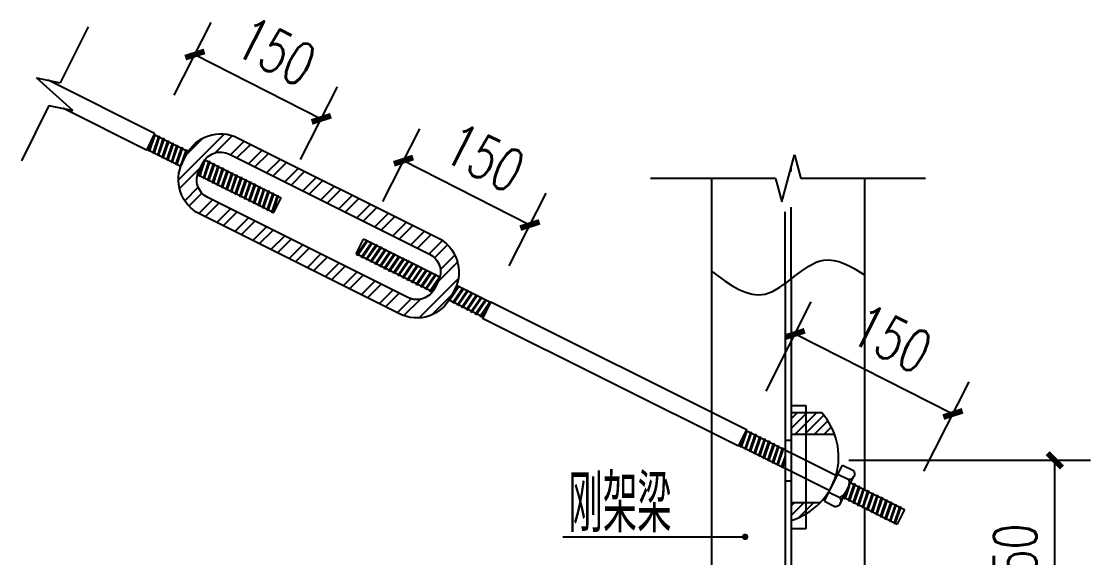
# Model space of a CAD drawing. Extents: x -17471 to 313636, y -71590 to 757901.
# Drawn here: x 212921 to 221119, y 709462 to 713574 of the extents above; entities that cross this region are included whole.
import ezdxf
from ezdxf.enums import TextEntityAlignment as Align

# ---------------------------------------------------------------- set-up
doc = ezdxf.new("R2010")
doc.units = 0
doc.header["$LTSCALE"] = 1000
doc.header["$MEASUREMENT"] = 0
doc.linetypes.add('CONTINUOUS1', pattern=[0])
doc.linetypes.add('DASHED', pattern=[0.75, 0.5, -0.25])
for name, color, linetype in [('003_THICK', 7, 'CONTINUOUS1'), ('LAYER4', 4, 'Continuous'), ('PUB_DIM', 3, 'Continuous'), ('THIN', 7, 'Continuous'), ('刚架', 2, 'Continuous'), ('填充', 8, 'Continuous'), ('支撑', 4, 'Continuous'), ('板', 4, 'Continuous'), ('标注', 7, 'Continuous')]:
    doc.layers.add(name, color=color, linetype=linetype)
doc.layers.add('Z-详图标注', color=3, linetype='Continuous', lineweight=18)
doc.styles.add('_TCH_DIM_T3', font='SIMPLEX', dxfattribs={"width": 0.705882, "bigfont": 'GBCBIG'})
doc.styles.add('TSSD_Label', font='complex.shx', dxfattribs={"width": 0.7, "bigfont": 'hztxt.shx'})
doc.dimstyles.new('_TCH_ARCH&&100', dxfattribs={"dimtxt": 297.5, "dimasz": 100, "dimexe": 250, "dimexo": 300, "dimgap": 126.25, "dimtad": 1, "dimdec": 0, "dimzin": 0, "dimdsep": 46, "dimtxsty": '_TCH_DIM_T3', "dimblk": 'ARCHTICK', "dimcen": 0.09, "dimclrt": 7, "dimazin": 2, "dimtfac": 1, "dimtdec": 0, "dimtix": 1, "dimtmove": 2, "dimatfit": 3, "dimfxl": 0, "dimtolj": 1, "dimtzin": 0, "dimarcsym": 0})

# ---------------------------------------------------------------- blocks, each defined once
blk = doc.blocks.new('*X657')
at = {"layer": '填充', "linetype": 'Continuous'}
for p, q in [((14993658.8, -92297.5), (14993763.4, -92193)), ((14993702.8, -92328.6), (14993804.4, -92227)), ((14993730.5, -92513), (14993882.2, -92361.3)), ((14993747.5, -92421), (14993861.4, -92307)), ((14993582.8, -92797.8), (14993886.9, -92493.7)), ((14993682.4, -92773.2), (14993840.4, -92615.3)), ((14993409.9, -92758.6), (14993519.2, -92649.2)), ((14993462.5, -92781), (14993591, -92652.4))]:
    blk.add_line(p, q, dxfattribs=at)
blk = doc.blocks.new('*X658')
at = {"layer": '填充', "linetype": 'Continuous'}
for p, q in [((14991695.3, -91715.5), (14992053.9, -91356.9)), ((14991979.9, -91505.9), (14992115.8, -91370)), ((14991761.7, -91512), (14991882.3, -91391.4)), ((14992103.2, -91519.7), (14992210.5, -91412.4)), ((14992153.2, -91544.7), (14992247, -91450.9)), ((14991702.2, -91783.6), (14991869.3, -91616.5)), ((14991743.3, -91879.6), (14991849.7, -91773.2)), ((14991776.3, -91921.6), (14991878.4, -91819.5)), ((14991854.6, -91980.4), (14991961.6, -91873.5)), ((14991904.2, -92005.8), (14991957.2, -91952.8))]:
    blk.add_line(p, q, dxfattribs=at)
blk = doc.blocks.new('*X659')
at = {"layer": '填充', "linetype": 'Continuous'}
for p, q in [((14992247, -91450.9), (14992260.5, -91437.4)), ((14992244.6, -91590.4), (14992352, -91483.1)), ((14992294.6, -91615.4), (14992402, -91508.1)), ((14992386, -91661.1), (14992493.4, -91553.8)), ((14992436, -91686.1), (14992543.4, -91578.8)), ((14992527.5, -91731.8), (14992634.8, -91624.5)), ((14992577.5, -91756.8), (14992684.8, -91649.5)), ((14992668.9, -91802.6), (14992776.2, -91695.2)), ((14992718.9, -91827.6), (14992826.2, -91720.2)), ((14992810.3, -91873.3), (14992917.6, -91765.9)), ((14992860.3, -91898.3), (14992967.6, -91790.9)), ((14992951.7, -91944), (14993059.1, -91836.6)), ((14993001.7, -91969), (14993109.1, -91861.6)), ((14991957.2, -91952.8), (14992011.6, -91898.5)), ((14991995.7, -92051.5), (14992103, -91944.2)), ((14993093.2, -92014.7), (14993200.5, -91907.4)), ((14993143.2, -92039.7), (14993250.5, -91932.4)), ((14992045.7, -92076.5), (14992153, -91969.2)), ((14992137.1, -92122.2), (14992244.4, -92014.9)), ((14992187.1, -92147.2), (14992294.4, -92039.9)), ((14993234.6, -92085.4), (14993341.9, -91978.1)), ((14993284.6, -92110.4), (14993391.9, -92003.1)), ((14992278.5, -92192.9), (14992385.8, -92085.6)), ((14992328.5, -92217.9), (14992435.8, -92110.6)), ((14993376, -92156.1), (14993483.3, -92048.8)), ((14993426, -92181.1), (14993533.3, -92073.8)), ((14993517.4, -92226.8), (14993624.7, -92119.5)), ((14992419.9, -92263.7), (14992527.2, -92156.3)), ((14992469.9, -92288.7), (14992577.2, -92181.3)), ((14993567.4, -92251.8), (14993674.7, -92144.5)), ((14992561.3, -92334.4), (14992668.7, -92227)), ((14992611.3, -92359.4), (14992718.7, -92252)), ((14992702.8, -92405.1), (14992810.1, -92297.7)), ((14992752.8, -92430.1), (14992860.1, -92322.7)), ((14992844.2, -92475.8), (14992951.5, -92368.5)), ((14992894.2, -92500.8), (14993001.5, -92393.5)), ((14992985.6, -92546.5), (14993092.9, -92439.2)), ((14993035.6, -92571.5), (14993142.9, -92464.2)), ((14993127, -92617.2), (14993234.4, -92509.9)), ((14993177, -92642.2), (14993284.4, -92534.9)), ((14993268.4, -92687.9), (14993375.8, -92580.6)), ((14993318.4, -92712.9), (14993425.8, -92605.6))]:
    blk.add_line(p, q, dxfattribs=at)
blk = doc.blocks.new('A$C3B5F1999')
at = {"layer": '板', "lineweight": -3}
h = blk.add_hatch(dxfattribs=at)
h.set_pattern_fill('ANSI31', color=256, scale=11.25, style=0)
h.set_pattern_definition([(225, (1544786.093, 1161578.04), (25.25697034, -25.25697034), [])])
h.paths.add_polyline_path([(227.3, 494.1, 0.095394), (160.5, 606.6), (0, 606.6), (0, 494.1)])
h.paths.add_polyline_path([(0, 135.7), (0, 44.9, 0.128822), (150.1, 135.7)])
for p, q in [((0, 645.3), (76.8, 645.3)), ((0, 645.3), (0, 0)), ((76.8, 645.3), (76.8, 0)), ((160.5, 606.6), (0, 606.6)), ((160.5, 606.6), (0, 606.6)), ((227.3, 494.1), (0, 494.1)), ((150.1, 135.7), (0, 135.7)), ((76.8, 0), (0, 0))]:
    blk.add_line(p, q, dxfattribs=at)
blk.add_arc((-98.2, 376.8), 346.1, 286.4909, 41.6183, dxfattribs=at)
blk = doc.blocks.new('_ArchTick')
at = {"color": 0, "linetype": 'ByBlock', "const_width": 0.4}
blk.add_lwpolyline([(-0.5, -0.5), (0.5, 0.5)], dxfattribs=at)
blk = doc.blocks.new('*D3140')
at = {"layer": 'Defpoints', "color": 0, "transparency": 16777216}
for p in [(8509244.6, -2315658.9), (8510979.1, -2315658.9), (8509244.6, -2317082.8)]:
    blk.add_point(p, dxfattribs=at)
at = {"layer": 'PUB_DIM', "color": 0, "lineweight": -2, "transparency": 16777216}
for p, q in [((8509544.6, -2315658.9), (8511229.1, -2315658.9)), ((8510979.1, -2317082.8), (8510979.1, -2315658.9)), ((8509544.6, -2317082.8), (8511229.1, -2317082.8))]:
    blk.add_line(p, q, dxfattribs=at)
at = {"layer": 'PUB_DIM', "color": 0, "lineweight": -2, "transparency": 16777216, "xscale": 100, "yscale": 100, "zscale": 100}
for p, rotation in [((8510979.1, -2315658.9), 90), ((8510979.1, -2317082.8), 270)]:
    blk.add_blockref('_ArchTick', p, dxfattribs=dict(at, rotation=rotation))
at = {"layer": 'PUB_DIM', "color": 7, "transparency": 16777216, "insert": (8510704.1, -2316370.8), "char_height": 297.5, "attachment_point": 5, "rotation": 90, "style": '_TCH_DIM_T3'}
blk.add_mtext('\\A1;250', dxfattribs=at)
blk = doc.blocks.new('*D3141')
at = {"layer": 'Defpoints', "color": 0, "transparency": 16777216}
for p in [(8510269.8, -2315336.1), (8508831.5, -2315444.4), (8509931.8, -2316002.4)]:
    blk.add_point(p, dxfattribs=at)
at = {"layer": 'PUB_DIM', "color": 0, "lineweight": -2, "transparency": 16777216}
for p, q in [((8508967.3, -2315176.8), (8509282.6, -2314555.1)), ((8509169.5, -2314778.1), (8510269.8, -2315336.1)), ((8510067.5, -2315734.9), (8510382.9, -2315113.2))]:
    blk.add_line(p, q, dxfattribs=at)
at = {"layer": 'PUB_DIM', "color": 0, "lineweight": -2, "transparency": 16777216, "xscale": 100, "yscale": 100, "zscale": 100}
for p, rotation in [((8509169.5, -2314778.1), 153.104693691477), ((8510269.8, -2315336.1), 333.1046936914769)]:
    blk.add_blockref('_ArchTick', p, dxfattribs=dict(at, rotation=rotation))
at = {"layer": 'PUB_DIM', "color": 7, "transparency": 16777216, "insert": (8509844.1, -2314811.8), "char_height": 297.5, "attachment_point": 5, "rotation": 333.10469, "style": '_TCH_DIM_T3'}
blk.add_mtext('\\A1;150', dxfattribs=at)
blk = doc.blocks.new('*D3142')
at = {"layer": 'Defpoints', "color": 0, "transparency": 16777216}
for p in [(8505868, -2313278.8), (8504706.4, -2313381.8), (8505587.3, -2313830.2)]:
    blk.add_point(p, dxfattribs=at)
at = {"layer": 'PUB_DIM', "color": 0, "lineweight": -2, "transparency": 16777216}
for p, q in [((8504842.5, -2313114.4), (8505100.5, -2312607.5)), ((8504987.1, -2312830.3), (8505868, -2313278.8)), ((8505723.4, -2313562.9), (8505981.5, -2313056))]:
    blk.add_line(p, q, dxfattribs=at)
at = {"layer": 'PUB_DIM', "color": 0, "lineweight": -2, "transparency": 16777216, "xscale": 100, "yscale": 100, "zscale": 100}
for p, rotation in [((8504987.1, -2312830.3), 153.0227630028469), ((8505868, -2313278.8), 333.0227630028469)]:
    blk.add_blockref('_ArchTick', p, dxfattribs=dict(at, rotation=rotation))
at = {"layer": 'PUB_DIM', "color": 7, "transparency": 16777216, "insert": (8505552.3, -2312809.5), "char_height": 297.5, "attachment_point": 5, "rotation": 333.02276, "style": '_TCH_DIM_T3'}
blk.add_mtext('\\A1;150', dxfattribs=at)
blk = doc.blocks.new('*D3143')
at = {"layer": 'Defpoints', "color": 0, "transparency": 16777216}
for p in [(8507321.7, -2314018.7), (8506160.2, -2314121.8), (8507041, -2314570.2)]:
    blk.add_point(p, dxfattribs=at)
at = {"layer": 'PUB_DIM', "color": 0, "lineweight": -2, "transparency": 16777216}
for p, q in [((8506296.3, -2313854.4), (8506554.3, -2313347.5)), ((8506440.9, -2313570.3), (8507321.7, -2314018.7)), ((8507177.1, -2314302.8), (8507435.1, -2313795.9))]:
    blk.add_line(p, q, dxfattribs=at)
at = {"layer": 'PUB_DIM', "color": 0, "lineweight": -2, "transparency": 16777216, "xscale": 100, "yscale": 100, "zscale": 100}
for p, rotation in [((8506440.9, -2313570.3), 153.0227630028271), ((8507321.7, -2314018.7), 333.0227630028272)]:
    blk.add_blockref('_ArchTick', p, dxfattribs=dict(at, rotation=rotation))
at = {"layer": 'PUB_DIM', "color": 7, "transparency": 16777216, "insert": (8507006, -2313549.4), "char_height": 297.5, "attachment_point": 5, "rotation": 333.02276, "style": '_TCH_DIM_T3'}
blk.add_mtext('\\A1;150', dxfattribs=at)
blk = doc.blocks.new('2b')
at = {"layer": '003_THICK'}
blk.add_lwpolyline([(8509373.8, -2315944.2), (8509499.5, -2315692.7)], dxfattribs=at)
at = {"layer": 'LAYER4'}
for points in [[(8505285, -2313410.8), (8506679.2, -2314107.9, -0.414214), (8506798.5, -2314465.7), (8506771.5, -2314519.6, -0.414214), (8506413.8, -2314638.8), (8505019.5, -2313941.7, -0.414214), (8504900.3, -2313584), (8504927.2, -2313530.1, -0.414214)], [(8505227.7, -2313525.3), (8506622, -2314222.4, -0.414214), (8506684, -2314408.5), (8506657, -2314462.3, -0.414214), (8506471, -2314524.3), (8505076.8, -2313827.2, -0.414214), (8505014.8, -2313641.2), (8505041.7, -2313587.3, -0.414214)]]:
    blk.add_lwpolyline(points, format="xyb", close=True, dxfattribs=at)
at = {"layer": 'THIN', "color": 6}
blk.add_line((8507550.1, -2316192.7), (8508818, -2316192.7), dxfattribs=at)
at = {"layer": '刚架', "color": 5, "linetype": 'DASHED'}
for p, q in [((8509142.3, -2314395.1), (8509142.3, -2313614)), ((8509099.6, -2314427.5), (8509099.6, -2313773.3)), ((8508587.6, -2315322.4), (8508587.6, -2315465.5)), ((8509099.6, -2315518.4), (8509142.3, -2315518.4)), ((8509099.6, -2315802.8), (8509142.3, -2315802.8))]:
    blk.add_line(p, q, dxfattribs=at)
at = {"layer": '刚架', "linetype": 'Continuous'}
for p, q in [((8508587.6, -2313693.6), (8508587.6, -2315322.4)), ((8509654.3, -2313693.6), (8509654.3, -2315863.7)), ((8509099.6, -2314427.5), (8509099.6, -2319241.8)), ((8509142.3, -2314395.1), (8509142.3, -2319209.5)), ((8508587.6, -2315465.5), (8508587.6, -2317054.4)), ((8509654.3, -2315990.9), (8509654.3, -2317054.4))]:
    blk.add_line(p, q, dxfattribs=at)
at = {"layer": '支撑', "linetype": 'Continuous'}
for p, q in [((8504706.4, -2313381.8), (8503963.4, -2313010.3)), ((8504649.2, -2313496.3), (8504067.2, -2313205.3)), ((8504706.4, -2313381.8), (8504649.2, -2313496.3)), ((8504703.2, -2313388.2), (8504940.4, -2313506.7)), ((8504652.4, -2313489.9), (8504889.5, -2313608.5)), ((8505056, -2313564.5), (8505587.3, -2313830.2)), ((8505005.1, -2313666.3), (8505536.5, -2313932)), ((8505536.5, -2313932), (8505587.3, -2313830.2)), ((8506111.4, -2314219.4), (8506162.3, -2314117.7)), ((8506693.6, -2314383.3), (8506162.3, -2314117.7)), ((8506642.7, -2314485.1), (8506111.4, -2314219.4)), ((8507046.4, -2314559.7), (8506809.2, -2314441.2)), ((8506995.5, -2314661.5), (8506758.3, -2314542.9)), ((8507049.6, -2314553.4), (8506992.3, -2314667.9)), ((8507049.6, -2314553.4), (8508831.5, -2315444.4)), ((8506992.3, -2314667.9), (8508774.3, -2315558.8)), ((8508831.5, -2315444.4), (8508774.3, -2315558.8)), ((8508828.4, -2315450.7), (8509462.1, -2315767.6)), ((8508777.5, -2315552.5), (8509411.2, -2315869.3)), ((8509557.5, -2315815.3), (8509931.8, -2316002.4)), ((8509506.6, -2315917), (8509880.9, -2316104.2)), ((8509931.8, -2316002.4), (8509880.9, -2316104.2))]:
    blk.add_line(p, q, dxfattribs=at)
for points in [[(8509499.5, -2315692.7), (8509575.8, -2315730.9)], [(8509468.1, -2315755.6), (8509544.4, -2315793.8)], [(8509484.9, -2315960.5), (8509579.2, -2315771.9)], [(8509405.2, -2315881.3), (8509481.5, -2315919.5)], [(8509373.8, -2315944.2), (8509450.1, -2315982.4)]]:
    blk.add_lwpolyline(points, dxfattribs=at)
for points in [[(8509575.8, -2315730.9, -0.607359), (8509544.4, -2315793.8, -0.607359)], [(8509544.4, -2315793.7, -0.303653), (8509481.5, -2315919.5, -0.303653)], [(8509481.5, -2315919.5, -0.607359), (8509450.1, -2315982.4, -0.607359)]]:
    blk.add_lwpolyline(points, format="xyb", dxfattribs=at)
at = {"layer": '标注'}
for p, q in [((8504243.7, -2312638.5), (8504049, -2313027.8)), ((8504137, -2313219.6), (8503882.3, -2312993.7)), ((8503882.3, -2312993.7), (8504049, -2313027.8)), ((8503970.2, -2313185.4), (8503777.8, -2313570.4)), ((8503970.2, -2313185.4), (8504137, -2313219.6)), ((8509076.9, -2313858), (8509165, -2313529.2)), ((8509165, -2313529.2), (8509209.1, -2313693.6)), ((8509032.8, -2313693.6), (8508162.3, -2313693.6)), ((8509032.8, -2313693.6), (8509076.9, -2313858)), ((8510079.6, -2313693.6), (8509209.1, -2313693.6))]:
    blk.add_line(p, q, dxfattribs=at)
at = {"layer": '标注', "linetype": 'Continuous'}
for p, q in [((8504694.9, -2313404.9), (8504664.2, -2313495.8)), ((8504706.4, -2313381.8), (8504665.1, -2313504.2)), ((8504707.3, -2313390.2), (8504670.6, -2313499)), ((8504732.7, -2313402.9), (8504696, -2313511.7)), ((8504738.2, -2313397.7), (8504696.9, -2313520.1)), ((8504739.1, -2313406.1), (8504702.4, -2313514.9)), ((8504707.3, -2313390.2), (8504706.4, -2313381.8)), ((8504764.5, -2313418.8), (8504727.8, -2313527.6)), ((8504770, -2313413.6), (8504728.7, -2313536)), ((8504732.7, -2313402.9), (8504738.2, -2313397.7)), ((8504770.9, -2313422), (8504734.2, -2313530.8)), ((8504739.1, -2313406.1), (8504738.2, -2313397.7)), ((8504764.5, -2313418.8), (8504770, -2313413.6)), ((8504770.9, -2313422), (8504770, -2313413.6)), ((8504649.2, -2313496.3), (8504655.5, -2313491.5)), ((8504664.2, -2313495.8), (8504665.1, -2313504.2)), ((8504796.3, -2313434.7), (8504759.6, -2313543.5)), ((8504801.8, -2313429.5), (8504760.5, -2313551.9)), ((8504802.7, -2313437.9), (8504766, -2313546.7)), ((8504828.1, -2313450.6), (8504791.4, -2313559.4)), ((8504833.6, -2313445.4), (8504792.3, -2313567.8)), ((8504796.3, -2313434.7), (8504801.8, -2313429.5)), ((8504834.5, -2313453.8), (8504797.8, -2313562.6)), ((8504802.7, -2313437.9), (8504801.8, -2313429.5)), ((8504859.9, -2313466.5), (8504823.2, -2313575.3)), ((8504865.4, -2313461.3), (8504824.1, -2313583.7)), ((8504828.1, -2313450.6), (8504833.6, -2313445.4)), ((8504866.3, -2313469.7), (8504829.6, -2313578.5)), ((8504834.5, -2313453.8), (8504833.6, -2313445.4)), ((8504891.7, -2313482.4), (8504855, -2313591.2)), ((8504897.2, -2313477.2), (8504855.9, -2313599.6)), ((8504859.9, -2313466.5), (8504865.4, -2313461.3)), ((8504898.1, -2313485.6), (8504861.4, -2313594.4)), ((8504866.3, -2313469.7), (8504865.4, -2313461.3)), ((8504891.7, -2313482.4), (8504897.2, -2313477.2)), ((8504929, -2313493.1), (8504893.1, -2313599.5)), ((8504898.1, -2313485.6), (8504897.2, -2313477.2)), ((8504923.5, -2313498.3), (8504929, -2313493.1)), ((8504929.9, -2313501.5), (8504929, -2313493.1)), ((8504665.1, -2313504.2), (8504670.6, -2313499)), ((8504696, -2313511.7), (8504696.9, -2313520.1)), ((8504696.9, -2313520.1), (8504702.4, -2313514.9)), ((8504727.8, -2313527.6), (8504728.7, -2313536)), ((8504728.7, -2313536), (8504734.2, -2313530.8)), ((8504759.6, -2313543.5), (8504760.5, -2313551.9)), ((8504760.5, -2313551.9), (8504766, -2313546.7)), ((8504791.4, -2313559.4), (8504792.3, -2313567.8)), ((8504792.3, -2313567.8), (8504797.8, -2313562.6)), ((8504923.5, -2313498.3), (8504886.8, -2313607.1)), ((8504929.9, -2313501.5), (8504905.9, -2313572.6)), ((8505051.5, -2313570.7), (8505014.9, -2313679.1)), ((8505057.2, -2313565.1), (8505020.4, -2313673.9)), ((8505057.2, -2313565.1), (8505057, -2313563.3)), ((8504823.2, -2313575.3), (8504824.1, -2313583.7)), ((8504824.1, -2313583.7), (8504829.6, -2313578.5)), ((8504855, -2313591.2), (8504855.9, -2313599.6)), ((8504855.9, -2313599.6), (8504861.4, -2313594.4)), ((8504886.8, -2313607.1), (8504887.5, -2313613.9)), ((8505043, -2313584.7), (8505014, -2313670.7)), ((8505082.5, -2313577.8), (8505045.8, -2313686.6)), ((8505088, -2313572.6), (8505046.7, -2313695)), ((8505089, -2313581), (8505052.2, -2313689.8)), ((8505114.3, -2313593.7), (8505077.6, -2313702.5)), ((8505119.8, -2313588.5), (8505078.5, -2313710.9)), ((8505082.5, -2313577.8), (8505088, -2313572.6)), ((8505120.8, -2313596.9), (8505084, -2313705.8)), ((8505089, -2313581), (8505088, -2313572.6)), ((8505146.1, -2313609.6), (8505109.4, -2313718.4)), ((8505151.6, -2313604.4), (8505110.3, -2313726.8)), ((8505114.3, -2313593.7), (8505119.8, -2313588.5)), ((8505152.6, -2313612.8), (8505115.8, -2313721.7)), ((8505120.8, -2313596.9), (8505119.8, -2313588.5)), ((8505177.9, -2313625.5), (8505141.2, -2313734.3)), ((8505183.4, -2313620.3), (8505142.1, -2313742.7)), ((8505146.1, -2313609.6), (8505151.6, -2313604.4)), ((8505184.4, -2313628.7), (8505147.6, -2313737.6)), ((8505152.6, -2313612.8), (8505151.6, -2313604.4)), ((8505209.7, -2313641.4), (8505173, -2313750.2)), ((8505215.2, -2313636.2), (8505173.9, -2313758.6)), ((8505177.9, -2313625.5), (8505183.4, -2313620.3)), ((8505216.2, -2313644.6), (8505179.4, -2313753.5)), ((8505184.4, -2313628.7), (8505183.4, -2313620.3)), ((8505209.7, -2313641.4), (8505215.2, -2313636.2)), ((8505216.2, -2313644.6), (8505215.2, -2313636.2)), ((8505014, -2313670.7), (8505014.9, -2313679.1)), ((8505014.9, -2313679.1), (8505020.4, -2313673.9)), ((8505045.8, -2313686.6), (8505046.7, -2313695)), ((8505046.7, -2313695), (8505052.2, -2313689.8)), ((8505077.6, -2313702.5), (8505078.5, -2313710.9)), ((8505078.5, -2313710.9), (8505084, -2313705.8)), ((8505109.4, -2313718.4), (8505110.3, -2313726.8)), ((8505241.5, -2313657.3), (8505204.8, -2313766.1)), ((8505247, -2313652.1), (8505205.7, -2313774.6)), ((8505248, -2313660.5), (8505211.2, -2313769.4)), ((8505273.3, -2313673.2), (8505236.6, -2313782)), ((8505278.9, -2313668), (8505237.5, -2313790.5)), ((8505241.5, -2313657.3), (8505247, -2313652.1)), ((8505279.8, -2313676.4), (8505243, -2313785.3)), ((8505248, -2313660.5), (8505247, -2313652.1)), ((8505305.1, -2313689.1), (8505268.4, -2313797.9)), ((8505310.7, -2313683.9), (8505269.3, -2313806.4)), ((8505273.3, -2313673.2), (8505278.9, -2313668)), ((8505311.6, -2313692.3), (8505274.8, -2313801.2)), ((8505279.8, -2313676.4), (8505278.9, -2313668)), ((8505336.9, -2313705), (8505300.2, -2313813.8)), ((8505342.5, -2313699.8), (8505301.1, -2313822.3)), ((8505305.1, -2313689.1), (8505310.7, -2313683.9)), ((8505343.4, -2313708.2), (8505306.6, -2313817.1)), ((8505311.6, -2313692.3), (8505310.7, -2313683.9)), ((8505368.7, -2313720.9), (8505332, -2313829.7)), ((8505374.3, -2313715.7), (8505332.9, -2313838.2)), ((8505336.9, -2313705), (8505342.5, -2313699.8)), ((8505343.4, -2313708.2), (8505342.5, -2313699.8)), ((8505368.7, -2313720.9), (8505374.3, -2313715.7)), ((8505375.2, -2313724.1), (8505374.3, -2313715.7)), ((8505110.3, -2313726.8), (8505115.8, -2313721.7)), ((8505141.2, -2313734.3), (8505142.1, -2313742.7)), ((8505142.1, -2313742.7), (8505147.6, -2313737.6)), ((8505173, -2313750.2), (8505173.9, -2313758.6)), ((8505173.9, -2313758.6), (8505179.4, -2313753.5)), ((8505204.8, -2313766.1), (8505205.7, -2313774.6)), ((8505205.7, -2313774.6), (8505211.2, -2313769.4)), ((8505236.6, -2313782), (8505237.5, -2313790.5)), ((8505237.5, -2313790.5), (8505243, -2313785.3)), ((8505375.2, -2313724.1), (8505338.4, -2313833)), ((8505400.6, -2313736.8), (8505363.8, -2313845.6)), ((8505406.1, -2313731.6), (8505364.7, -2313854.1)), ((8505407, -2313740), (8505370.2, -2313848.9)), ((8505432.4, -2313752.7), (8505395.6, -2313861.5)), ((8505437.9, -2313747.5), (8505396.5, -2313870)), ((8505400.6, -2313736.8), (8505406.1, -2313731.6)), ((8505438.8, -2313755.9), (8505402, -2313864.8)), ((8505407, -2313740), (8505406.1, -2313731.6)), ((8505464.2, -2313768.6), (8505427.4, -2313877.4)), ((8505469.7, -2313763.4), (8505428.3, -2313885.9)), ((8505432.4, -2313752.7), (8505437.9, -2313747.5)), ((8505470.6, -2313771.8), (8505433.8, -2313880.7)), ((8505438.8, -2313755.9), (8505437.9, -2313747.5)), ((8505496, -2313784.5), (8505459.2, -2313893.4)), ((8505501.5, -2313779.3), (8505460.1, -2313901.8)), ((8505464.2, -2313768.6), (8505469.7, -2313763.4)), ((8505502.4, -2313787.7), (8505465.6, -2313896.6)), ((8505470.6, -2313771.8), (8505469.7, -2313763.4)), ((8505533.3, -2313795.2), (8505491.9, -2313917.7)), ((8505496, -2313784.5), (8505501.5, -2313779.3)), ((8505502.4, -2313787.7), (8505501.5, -2313779.3)), ((8505527.8, -2313800.4), (8505533.3, -2313795.2)), ((8505534.2, -2313803.6), (8505533.3, -2313795.2)), ((8505268.4, -2313797.9), (8505269.3, -2313806.4)), ((8505269.3, -2313806.4), (8505274.8, -2313801.2)), ((8505300.2, -2313813.8), (8505301.1, -2313822.3)), ((8505301.1, -2313822.3), (8505306.6, -2313817.1)), ((8505332, -2313829.7), (8505332.9, -2313838.2)), ((8505332.9, -2313838.2), (8505338.4, -2313833)), ((8505363.8, -2313845.6), (8505364.7, -2313854.1)), ((8505364.7, -2313854.1), (8505370.2, -2313848.9)), ((8505395.6, -2313861.5), (8505396.5, -2313870)), ((8505396.5, -2313870), (8505402, -2313864.8)), ((8505527.8, -2313800.4), (8505491, -2313909.3)), ((8505534.2, -2313803.6), (8505497.4, -2313912.5)), ((8505559.6, -2313816.3), (8505522.8, -2313925.2)), ((8505565.1, -2313811.1), (8505523.7, -2313933.6)), ((8505566, -2313819.5), (8505529.2, -2313928.4)), ((8505559.6, -2313816.3), (8505565.1, -2313811.1)), ((8505566, -2313819.5), (8505565.1, -2313811.1)), ((8505427.4, -2313877.4), (8505428.3, -2313885.9)), ((8505428.3, -2313885.9), (8505433.8, -2313880.7)), ((8505459.2, -2313893.4), (8505460.1, -2313901.8)), ((8505460.1, -2313901.8), (8505465.6, -2313896.6)), ((8505491, -2313909.3), (8505491.9, -2313917.7)), ((8505491.9, -2313917.7), (8505497.4, -2313912.5)), ((8505522.8, -2313925.2), (8505523.7, -2313933.6)), ((8505523.7, -2313933.6), (8505529.2, -2313928.4)), ((8506190.9, -2314124), (8506117.8, -2314230.6)), ((8506183.6, -2314128.4), (8506118.6, -2314223.1)), ((8506190, -2314131.6), (8506125, -2314226.3)), ((8506222.7, -2314139.9), (8506149.6, -2314246.5)), ((8506215.4, -2314144.3), (8506150.4, -2314239)), ((8506221.9, -2314147.5), (8506156.8, -2314242.2)), ((8506254.5, -2314155.8), (8506181.4, -2314262.4)), ((8506247.2, -2314160.2), (8506182.2, -2314254.9)), ((8506183.6, -2314128.4), (8506190.9, -2314124)), ((8506253.7, -2314163.4), (8506188.6, -2314258.1)), ((8506190, -2314131.6), (8506190.9, -2314124)), ((8506215.4, -2314144.3), (8506222.7, -2314139.9)), ((8506221.9, -2314147.5), (8506222.7, -2314139.9)), ((8506247.2, -2314160.2), (8506254.5, -2314155.8)), ((8506253.7, -2314163.4), (8506254.5, -2314155.8)), ((8506117.8, -2314230.6), (8506118.6, -2314223.1)), ((8506125, -2314226.3), (8506117.8, -2314230.6)), ((8506149.6, -2314246.5), (8506150.4, -2314239)), ((8506156.8, -2314242.2), (8506149.6, -2314246.5)), ((8506286.3, -2314171.7), (8506213.2, -2314278.3)), ((8506279, -2314176.1), (8506214, -2314270.8)), ((8506285.5, -2314179.3), (8506220.4, -2314274)), ((8506318.1, -2314187.6), (8506245, -2314294.2)), ((8506310.8, -2314192), (8506245.8, -2314286.7)), ((8506317.3, -2314195.2), (8506252.2, -2314289.9)), ((8506349.9, -2314203.5), (8506276.8, -2314310.1)), ((8506342.6, -2314207.9), (8506277.6, -2314302.6)), ((8506279, -2314176.1), (8506286.3, -2314171.7)), ((8506349.1, -2314211.1), (8506284, -2314305.8)), ((8506285.5, -2314179.3), (8506286.3, -2314171.7)), ((8506381.7, -2314219.4), (8506308.6, -2314326)), ((8506374.4, -2314223.8), (8506309.4, -2314318.5)), ((8506310.8, -2314192), (8506318.1, -2314187.6)), ((8506380.9, -2314227), (8506315.8, -2314321.7)), ((8506317.3, -2314195.2), (8506318.1, -2314187.6)), ((8506413.5, -2314235.3), (8506340.4, -2314341.9)), ((8506406.2, -2314239.7), (8506341.2, -2314334.4)), ((8506342.6, -2314207.9), (8506349.9, -2314203.5)), ((8506412.7, -2314242.9), (8506347.6, -2314337.6)), ((8506349.1, -2314211.1), (8506349.9, -2314203.5)), ((8506374.4, -2314223.8), (8506381.7, -2314219.4)), ((8506380.9, -2314227), (8506381.7, -2314219.4)), ((8506406.2, -2314239.7), (8506413.5, -2314235.3)), ((8506412.7, -2314242.9), (8506413.5, -2314235.3)), ((8506181.4, -2314262.4), (8506182.2, -2314254.9)), ((8506188.6, -2314258.1), (8506181.4, -2314262.4)), ((8506213.2, -2314278.3), (8506214, -2314270.8)), ((8506220.4, -2314274), (8506213.2, -2314278.3)), ((8506245, -2314294.2), (8506245.8, -2314286.7)), ((8506252.2, -2314289.9), (8506245, -2314294.2)), ((8506276.8, -2314310.1), (8506277.6, -2314302.6)), ((8506284, -2314305.8), (8506276.8, -2314310.1)), ((8506445.3, -2314251.2), (8506372.2, -2314357.8)), ((8506438, -2314255.6), (8506373, -2314350.3)), ((8506444.5, -2314258.8), (8506379.4, -2314353.5)), ((8506477.1, -2314267.1), (8506404, -2314373.7)), ((8506469.8, -2314271.5), (8506404.8, -2314366.2)), ((8506476.3, -2314274.7), (8506411.2, -2314369.4)), ((8506508.9, -2314283), (8506435.8, -2314389.6)), ((8506501.6, -2314287.4), (8506436.6, -2314382.1)), ((8506438, -2314255.6), (8506445.3, -2314251.2)), ((8506508.1, -2314290.6), (8506443.1, -2314385.3)), ((8506444.5, -2314258.8), (8506445.3, -2314251.2)), ((8506540.7, -2314298.9), (8506467.6, -2314405.5)), ((8506533.4, -2314303.3), (8506468.4, -2314398)), ((8506469.8, -2314271.5), (8506477.1, -2314267.1)), ((8506539.9, -2314306.5), (8506474.9, -2314401.2)), ((8506476.3, -2314274.7), (8506477.1, -2314267.1)), ((8506572.5, -2314314.9), (8506499.4, -2314421.4)), ((8506501.6, -2314287.4), (8506508.9, -2314283)), ((8506508.1, -2314290.6), (8506508.9, -2314283)), ((8506533.4, -2314303.3), (8506540.7, -2314298.9)), ((8506539.9, -2314306.5), (8506540.7, -2314298.9)), ((8506565.2, -2314319.2), (8506572.5, -2314314.9)), ((8506571.7, -2314322.4), (8506572.5, -2314314.9)), ((8506308.6, -2314326), (8506309.4, -2314318.5)), ((8506315.8, -2314321.7), (8506308.6, -2314326)), ((8506340.4, -2314341.9), (8506341.2, -2314334.4)), ((8506347.6, -2314337.6), (8506340.4, -2314341.9)), ((8506372.2, -2314357.8), (8506373, -2314350.3)), ((8506379.4, -2314353.5), (8506372.2, -2314357.8)), ((8506404, -2314373.7), (8506404.8, -2314366.2)), ((8506411.2, -2314369.4), (8506404, -2314373.7)), ((8506435.8, -2314389.6), (8506436.6, -2314382.1)), ((8506443.1, -2314385.3), (8506435.8, -2314389.6)), ((8506565.2, -2314319.2), (8506500.2, -2314413.9)), ((8506571.7, -2314322.4), (8506506.7, -2314417.1)), ((8506604.3, -2314330.8), (8506531.2, -2314437.3)), ((8506597.1, -2314335.1), (8506532, -2314429.8)), ((8506603.5, -2314338.3), (8506538.5, -2314433)), ((8506636.1, -2314346.7), (8506563, -2314453.2)), ((8506628.9, -2314351), (8506563.8, -2314445.7)), ((8506635.3, -2314354.2), (8506570.3, -2314448.9)), ((8506667.9, -2314362.6), (8506594.8, -2314469.1)), ((8506660.7, -2314366.9), (8506595.6, -2314461.6)), ((8506597.1, -2314335.1), (8506604.3, -2314330.8)), ((8506667.1, -2314370.1), (8506602.1, -2314464.8)), ((8506603.5, -2314338.3), (8506604.3, -2314330.8)), ((8506691.4, -2314390.6), (8506626.6, -2314485)), ((8506692.5, -2314382.8), (8506627.4, -2314477.5)), ((8506628.9, -2314351), (8506636.1, -2314346.7)), ((8506635.3, -2314354.2), (8506636.1, -2314346.7)), ((8506660.7, -2314366.9), (8506667.9, -2314362.6)), ((8506667.1, -2314370.1), (8506667.9, -2314362.6)), ((8506692.5, -2314382.8), (8506694, -2314381.8)), ((8506467.6, -2314405.5), (8506468.4, -2314398)), ((8506474.9, -2314401.2), (8506467.6, -2314405.5)), ((8506499.4, -2314421.4), (8506500.2, -2314413.9)), ((8506506.7, -2314417.1), (8506499.4, -2314421.4)), ((8506531.2, -2314437.3), (8506532, -2314429.8)), ((8506538.5, -2314433), (8506531.2, -2314437.3)), ((8506563, -2314453.2), (8506563.8, -2314445.7)), ((8506570.3, -2314448.9), (8506563, -2314453.2)), ((8506594.8, -2314469.1), (8506595.6, -2314461.6)), ((8506602.1, -2314464.8), (8506594.8, -2314469.1)), ((8506685.3, -2314405.8), (8506633.9, -2314480.7)), ((8506826.1, -2314449.6), (8506761.1, -2314544.3)), ((8506826.9, -2314442.1), (8506763.4, -2314534.6)), ((8506819.7, -2314446.4), (8506777.2, -2314508.2)), ((8506858.7, -2314458), (8506785.6, -2314564.5)), ((8506851.5, -2314462.3), (8506786.4, -2314557)), ((8506857.9, -2314465.5), (8506792.9, -2314560.2)), ((8506819.7, -2314446.4), (8506826.9, -2314442.1)), ((8506826.1, -2314449.6), (8506826.9, -2314442.1)), ((8506851.5, -2314462.3), (8506858.7, -2314458)), ((8506857.9, -2314465.5), (8506858.7, -2314458)), ((8506626.6, -2314485), (8506627.4, -2314477.5)), ((8506633.9, -2314480.7), (8506626.6, -2314485)), ((8506890.5, -2314473.9), (8506817.4, -2314580.4)), ((8506883.3, -2314478.2), (8506818.3, -2314572.9)), ((8506889.7, -2314481.4), (8506824.7, -2314576.1)), ((8506922.3, -2314489.8), (8506849.2, -2314596.3)), ((8506915.1, -2314494.1), (8506850.1, -2314588.8)), ((8506921.5, -2314497.3), (8506856.5, -2314592)), ((8506954.1, -2314505.7), (8506881, -2314612.2)), ((8506946.9, -2314510), (8506881.9, -2314604.7)), ((8506883.3, -2314478.2), (8506890.5, -2314473.9)), ((8506953.3, -2314513.2), (8506888.3, -2314607.9)), ((8506889.7, -2314481.4), (8506890.5, -2314473.9)), ((8506985.9, -2314521.6), (8506912.8, -2314628.1)), ((8506978.7, -2314525.9), (8506913.7, -2314620.6)), ((8506915.1, -2314494.1), (8506922.3, -2314489.8)), ((8506985.1, -2314529.1), (8506920.1, -2314623.8)), ((8506921.5, -2314497.3), (8506922.3, -2314489.8)), ((8507017.8, -2314537.5), (8506944.6, -2314644)), ((8506946.9, -2314510), (8506954.1, -2314505.7)), ((8506953.3, -2314513.2), (8506954.1, -2314505.7)), ((8506978.7, -2314525.9), (8506985.9, -2314521.6)), ((8506985.1, -2314529.1), (8506985.9, -2314521.6)), ((8507010.5, -2314541.8), (8507017.8, -2314537.5)), ((8507016.9, -2314545), (8507017.8, -2314537.5)), ((8506761.1, -2314544.3), (8506755.2, -2314547.8)), ((8506785.6, -2314564.5), (8506786.4, -2314557)), ((8506792.9, -2314560.2), (8506785.6, -2314564.5)), ((8506817.4, -2314580.4), (8506818.3, -2314572.9)), ((8506824.7, -2314576.1), (8506817.4, -2314580.4)), ((8506849.2, -2314596.3), (8506850.1, -2314588.8)), ((8506856.5, -2314592), (8506849.2, -2314596.3)), ((8506881, -2314612.2), (8506881.9, -2314604.7)), ((8506888.3, -2314607.9), (8506881, -2314612.2)), ((8507010.5, -2314541.8), (8506945.5, -2314636.5)), ((8507016.9, -2314545), (8506951.9, -2314639.7)), ((8507049.6, -2314553.4), (8506976.4, -2314659.9)), ((8507042.3, -2314557.7), (8506977.3, -2314652.4)), ((8507038, -2314576.5), (8506983.7, -2314655.6)), ((8507042.3, -2314557.7), (8507049.6, -2314553.4)), ((8506912.8, -2314628.1), (8506913.7, -2314620.6)), ((8506920.1, -2314623.8), (8506912.8, -2314628.1)), ((8506944.6, -2314644), (8506945.5, -2314636.5)), ((8506951.9, -2314639.7), (8506944.6, -2314644)), ((8506976.4, -2314659.9), (8506977.3, -2314652.4)), ((8506983.7, -2314655.6), (8506976.4, -2314659.9)), ((8506992.3, -2314667.9), (8506992.3, -2314659.9)), ((8508820, -2315467.5), (8508789.3, -2315558.4)), ((8508831.5, -2315444.4), (8508790.2, -2315566.8)), ((8508832.5, -2315452.8), (8508795.7, -2315561.6)), ((8508857.8, -2315465.5), (8508821.1, -2315574.3)), ((8508863.3, -2315460.3), (8508822, -2315582.7)), ((8508864.3, -2315468.7), (8508827.5, -2315577.5)), ((8508832.5, -2315452.8), (8508831.5, -2315444.4)), ((8508889.6, -2315481.4), (8508852.9, -2315590.2)), ((8508895.2, -2315476.2), (8508853.8, -2315598.6)), ((8508857.8, -2315465.5), (8508863.3, -2315460.3)), ((8508896.1, -2315484.6), (8508859.3, -2315593.4)), ((8508864.3, -2315468.7), (8508863.3, -2315460.3)), ((8508921.4, -2315497.3), (8508884.7, -2315606.1)), ((8508927, -2315492.1), (8508885.6, -2315614.5)), ((8508889.6, -2315481.4), (8508895.2, -2315476.2)), ((8508927.9, -2315500.5), (8508891.1, -2315609.3)), ((8508896.1, -2315484.6), (8508895.2, -2315476.2)), ((8508958.8, -2315508), (8508917.4, -2315630.4)), ((8508921.4, -2315497.3), (8508927, -2315492.1)), ((8508927.9, -2315500.5), (8508927, -2315492.1)), ((8508953.2, -2315513.2), (8508958.8, -2315508)), ((8508959.7, -2315516.4), (8508958.8, -2315508)), ((8508774.3, -2315558.8), (8508780.7, -2315554.1)), ((8508789.3, -2315558.4), (8508790.2, -2315566.8)), ((8508790.2, -2315566.8), (8508795.7, -2315561.6)), ((8508821.1, -2315574.3), (8508822, -2315582.7)), ((8508822, -2315582.7), (8508827.5, -2315577.5)), ((8508953.2, -2315513.2), (8508916.5, -2315622)), ((8508959.7, -2315516.4), (8508922.9, -2315625.2)), ((8508985, -2315529.1), (8508948.3, -2315637.9)), ((8508990.6, -2315523.9), (8508949.2, -2315646.3)), ((8508991.5, -2315532.3), (8508954.7, -2315641.1)), ((8509016.9, -2315545), (8508980.1, -2315653.8)), ((8509022.4, -2315539.8), (8508981, -2315662.2)), ((8508985, -2315529.1), (8508990.6, -2315523.9)), ((8509023.3, -2315548.2), (8508986.5, -2315657)), ((8508991.5, -2315532.3), (8508990.6, -2315523.9)), ((8509048.7, -2315560.9), (8509011.9, -2315669.7)), ((8509054.2, -2315555.7), (8509012.8, -2315678.1)), ((8509016.9, -2315545), (8509022.4, -2315539.8)), ((8509055.1, -2315564.1), (8509018.3, -2315672.9)), ((8509023.3, -2315548.2), (8509022.4, -2315539.8)), ((8509080.5, -2315576.8), (8509043.7, -2315685.6)), ((8509086, -2315571.6), (8509044.6, -2315694)), ((8509048.7, -2315560.9), (8509054.2, -2315555.7)), ((8509086.9, -2315580), (8509050.1, -2315688.8)), ((8509055.1, -2315564.1), (8509054.2, -2315555.7)), ((8509080.5, -2315576.8), (8509086, -2315571.6)), ((8509086.9, -2315580), (8509086, -2315571.6)), ((8508852.9, -2315590.2), (8508853.8, -2315598.6)), ((8508853.8, -2315598.6), (8508859.3, -2315593.4)), ((8508884.7, -2315606.1), (8508885.6, -2315614.5)), ((8508885.6, -2315614.5), (8508891.1, -2315609.3)), ((8508916.5, -2315622), (8508917.4, -2315630.4)), ((8508917.4, -2315630.4), (8508922.9, -2315625.2)), ((8508948.3, -2315637.9), (8508949.2, -2315646.3)), ((8508949.2, -2315646.3), (8508954.7, -2315641.1)), ((8508980.1, -2315653.8), (8508981, -2315662.2)), ((8508981, -2315662.2), (8508986.5, -2315657)), ((8509099.6, -2315630.1), (8509075.5, -2315701.5)), ((8509099.6, -2315641.2), (8509076.4, -2315709.9)), ((8509099.6, -2315652.3), (8509081.9, -2315704.7)), ((8509011.9, -2315669.7), (8509012.8, -2315678.1)), ((8509012.8, -2315678.1), (8509018.3, -2315672.9)), ((8509043.7, -2315685.6), (8509044.6, -2315694)), ((8509044.6, -2315694), (8509050.1, -2315688.8)), ((8509075.5, -2315701.5), (8509076.4, -2315709.9)), ((8509076.4, -2315709.9), (8509081.9, -2315704.7)), ((8509534.4, -2315861.4), (8509512, -2315927.7)), ((8509546, -2315838.3), (8509517.5, -2315922.5)), ((8509579.7, -2315826.4), (8509542.9, -2315935.2)), ((8509585.2, -2315821.2), (8509543.8, -2315943.6)), ((8509586.1, -2315829.6), (8509549.3, -2315938.4)), ((8509611.5, -2315842.3), (8509574.7, -2315951.1)), ((8509617, -2315837.1), (8509575.6, -2315959.5)), ((8509579.7, -2315826.4), (8509585.2, -2315821.2)), ((8509617.9, -2315845.5), (8509581.1, -2315954.3)), ((8509586.1, -2315829.6), (8509585.2, -2315821.2)), ((8509643.3, -2315858.2), (8509606.5, -2315967)), ((8509648.8, -2315853), (8509607.4, -2315975.4)), ((8509611.5, -2315842.3), (8509617, -2315837.1)), ((8509649.7, -2315861.4), (8509612.9, -2315970.2)), ((8509617.9, -2315845.5), (8509617, -2315837.1)), ((8509675.1, -2315874.1), (8509638.3, -2315982.9)), ((8509680.6, -2315868.9), (8509639.2, -2315991.3)), ((8509643.3, -2315858.2), (8509648.8, -2315853)), ((8509681.5, -2315877.3), (8509644.7, -2315986.1)), ((8509649.7, -2315861.4), (8509648.8, -2315853)), ((8509675.1, -2315874.1), (8509680.6, -2315868.9)), ((8509681.5, -2315877.3), (8509680.6, -2315868.9)), ((8509522.9, -2315884.5), (8509511.1, -2315919.3)), ((8509511.1, -2315919.3), (8509512, -2315927.7)), ((8509512, -2315927.7), (8509517.5, -2315922.5)), ((8509542.9, -2315935.2), (8509543.8, -2315943.6)), ((8509543.8, -2315943.6), (8509549.3, -2315938.4)), ((8509574.7, -2315951.1), (8509575.6, -2315959.5)), ((8509575.6, -2315959.5), (8509581.1, -2315954.3)), ((8509706.9, -2315890), (8509670.1, -2315998.8)), ((8509712.4, -2315884.8), (8509671, -2316007.2)), ((8509713.3, -2315893.2), (8509676.5, -2316002)), ((8509738.7, -2315905.9), (8509701.9, -2316014.7)), ((8509744.2, -2315900.7), (8509702.8, -2316023.1)), ((8509706.9, -2315890), (8509712.4, -2315884.8)), ((8509745.1, -2315909.1), (8509708.3, -2316017.9)), ((8509713.3, -2315893.2), (8509712.4, -2315884.8)), ((8509770.5, -2315921.8), (8509733.7, -2316030.6)), ((8509776, -2315916.6), (8509734.6, -2316039)), ((8509738.7, -2315905.9), (8509744.2, -2315900.7)), ((8509776.9, -2315925), (8509740.1, -2316033.8)), ((8509745.1, -2315909.1), (8509744.2, -2315900.7)), ((8509802.3, -2315937.7), (8509765.5, -2316046.5)), ((8509807.8, -2315932.5), (8509766.4, -2316054.9)), ((8509770.5, -2315921.8), (8509776, -2315916.6)), ((8509808.7, -2315940.9), (8509772, -2316049.7)), ((8509776.9, -2315925), (8509776, -2315916.6)), ((8509834.1, -2315953.6), (8509797.3, -2316062.4)), ((8509839.6, -2315948.4), (8509798.2, -2316070.8)), ((8509802.3, -2315937.7), (8509807.8, -2315932.5)), ((8509840.5, -2315956.8), (8509803.8, -2316065.6)), ((8509808.7, -2315940.9), (8509807.8, -2315932.5)), ((8509834.1, -2315953.6), (8509839.6, -2315948.4)), ((8509840.5, -2315956.8), (8509839.6, -2315948.4)), ((8509606.5, -2315967), (8509607.4, -2315975.4)), ((8509607.4, -2315975.4), (8509612.9, -2315970.2)), ((8509638.3, -2315982.9), (8509639.2, -2315991.3)), ((8509639.2, -2315991.3), (8509644.7, -2315986.1)), ((8509670.1, -2315998.8), (8509671, -2316007.2)), ((8509671, -2316007.2), (8509676.5, -2316002)), ((8509701.9, -2316014.7), (8509702.8, -2316023.1)), ((8509702.8, -2316023.1), (8509708.3, -2316017.9)), ((8509733.7, -2316030.6), (8509734.6, -2316039)), ((8509865.9, -2315969.5), (8509829.1, -2316078.3)), ((8509871.4, -2315964.3), (8509830, -2316086.7)), ((8509872.3, -2315972.7), (8509835.6, -2316081.5)), ((8509897.7, -2315985.4), (8509860.9, -2316094.2)), ((8509903.2, -2315980.2), (8509861.8, -2316102.6)), ((8509865.9, -2315969.5), (8509871.4, -2315964.3)), ((8509904.1, -2315988.6), (8509867.4, -2316097.4)), ((8509872.3, -2315972.7), (8509871.4, -2315964.3)), ((8509897.7, -2315985.4), (8509903.2, -2315980.2)), ((8509904.1, -2315988.6), (8509903.2, -2315980.2)), ((8509734.6, -2316039), (8509740.1, -2316033.8)), ((8509765.5, -2316046.5), (8509766.4, -2316054.9)), ((8509766.4, -2316054.9), (8509772, -2316049.7)), ((8509797.3, -2316062.4), (8509798.2, -2316070.8)), ((8509798.2, -2316070.8), (8509803.8, -2316065.6)), ((8509829.1, -2316078.3), (8509830, -2316086.7)), ((8509830, -2316086.7), (8509835.6, -2316081.5)), ((8509860.9, -2316094.2), (8509861.8, -2316102.6)), ((8509861.8, -2316102.6), (8509867.4, -2316097.4))]:
    blk.add_line(p, q, dxfattribs=at)
blk.add_lwpolyline([(8508587.6, -2314340.9), (8508682.4, -2314411), (8508729.6, -2314441.6), (8508776.5, -2314467.5), (8508823.1, -2314487.6), (8508869.4, -2314500.6), (8508892.3, -2314504), (8508915.2, -2314505.2), (8508937.9, -2314504), (8508960.4, -2314500.2), (8508986.2, -2314492.7), (8509011.9, -2314482), (8509062.8, -2314453.2), (8509113.4, -2314417.4), (8509163.9, -2314378.4), (8509214.6, -2314339.9), (8509265.6, -2314305.5), (8509291.4, -2314291), (8509317.3, -2314278.9), (8509343.4, -2314269.7), (8509369.8, -2314263.9), (8509404.3, -2314261.8), (8509439.2, -2314265.4), (8509474.5, -2314273.9), (8509510.1, -2314286.7), (8509545.9, -2314303), (8509581.9, -2314322.1), (8509654.3, -2314366.1)], dxfattribs=at)
at = {"layer": '标注', "linetype": 'Continuous', "const_width": 22.2}
blk.add_lwpolyline([(8508810.4, -2316192.7, 1), (8508832.6, -2316192.7, 1)], format="xyb", close=True, dxfattribs=at)
at = {"layer": 'Z-详图标注', "xscale": 1.3333333333332, "yscale": 1.3333333333332, "zscale": 1.3333333333332}
blk.add_blockref('A$C3B5F1999', (8509142.3, -2316137.6), dxfattribs=at)
at = {"layer": '填充', "linetype": 'Continuous', "xscale": 0.888888889302721, "yscale": 0.888888889302721, "zscale": 0.888888889302721}
for name in ['*X658', '*X659', '*X657']:
    blk.add_blockref(name, (-4821078.3, -2232178.4), dxfattribs=at)
at = {"layer": 'THIN', "color": 6, "style": 'TSSD_Label', "width": 0.6}
blk.add_text('刚架梁', height=400, dxfattribs=at).set_placement((8507949.3, -2315961.6), align=Align.MIDDLE_CENTER)
at = {"layer": 'PUB_DIM'}
for p1, p2, distance, text, picture, middle in [((8504706.4, -2313381.8), (8505587.3, -2313830.2), 618.8, '150', '*D3142', (8505552.3, -2312809.5)), ((8506160.2, -2314121.8), (8507041, -2314570.2), 618.8, '150', '*D3143', (8507006, -2313549.4)), ((8508831.5, -2315444.4), (8509931.8, -2316002.4), 747.1, '150', '*D3141', (8509844.1, -2314811.8)), ((8509244.6, -2317082.8), (8509244.6, -2315658.9), -1734.5, '250', '*D3140', (8510704.1, -2316370.8))]:
    dim = blk.add_aligned_dim(p1=p1, p2=p2, distance=distance, text=text, dimstyle='_TCH_ARCH&&100', dxfattribs=at)
    dim.commit()
    dim.dimension.update_dxf_attribs({"geometry": picture, "text_midpoint": middle})

msp = doc.modelspace()

# ---------------------------------------------------------------- block references
at = {"xscale": 1.100166666666667, "yscale": 1.100166666666667, "zscale": 1.100166666666667}
msp.add_blockref('2b', (-9142651.9, 3257819.1), dxfattribs=at)

doc.saveas('drawing.dxf')
